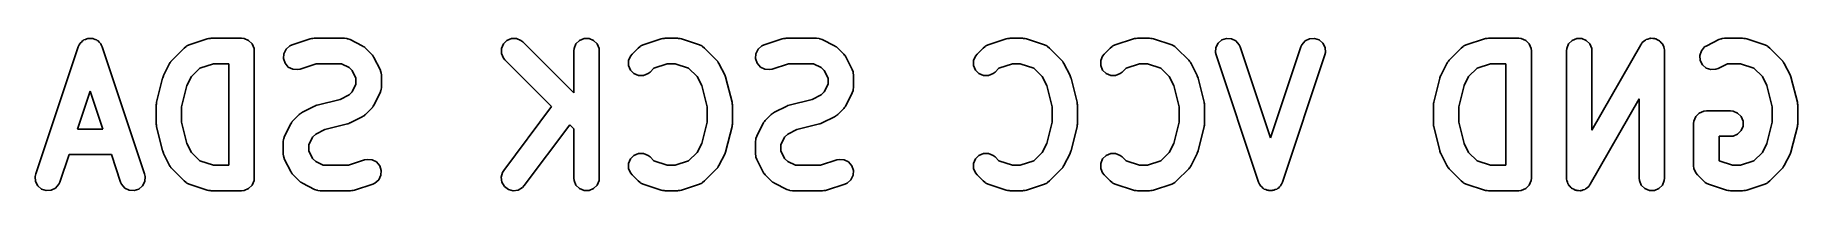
# Model space of a CAD drawing. Header units: inches. Extents: x 11.08 to 12.31, y 3.88 to 4.82.
# Drawn here: x 11.079 to 11.625, y 3.882 to 3.929 of the extents above.
import ezdxf

# ---------------------------------------------------------------- set-up
doc = ezdxf.new("R2010")
doc.units = ezdxf.units.IN
doc.header["$MEASUREMENT"] = 0
doc.layers.add('B.Silkscreen', color=31, linetype='CONTINUOUS', true_color=0xe8b2a7)

msp = doc.modelspace()

# ---------------------------------------------------------------- linework, layer by layer
at = {"layer": 'B.Silkscreen', "linetype": 'CONTINUOUS'}
for p, q in [((11.0788, 3.88671), (11.09192, 3.92608)), ((11.09192, 3.92608), (11.09223, 3.92678)), ((11.09223, 3.92678), (11.09242, 3.927)), ((11.09242, 3.927), (11.09254, 3.92725)), ((11.09254, 3.92725), (11.09292, 3.92757)), ((11.09292, 3.92757), (11.09324, 3.92794)), ((11.09324, 3.92794), (11.09349, 3.92807)), ((11.09349, 3.92807), (11.0937, 3.92825)), ((11.0937, 3.92825), (11.09417, 3.92841)), ((11.09417, 3.92841), (11.09461, 3.92863)), ((11.09461, 3.92863), (11.09489, 3.92865)), ((11.09489, 3.92865), (11.09516, 3.92874)), ((11.09516, 3.92874), (11.09565, 3.9287)), ((11.09565, 3.9287), (11.09615, 3.92874)), ((11.09615, 3.92874), (11.09641, 3.92865)), ((11.09641, 3.92865), (11.09669, 3.92863)), ((11.09669, 3.92863), (11.09714, 3.92841)), ((11.09714, 3.92841), (11.0976, 3.92825)), ((11.0976, 3.92825), (11.09782, 3.92807)), ((11.09782, 3.92807), (11.09807, 3.92794)), ((11.09807, 3.92794), (11.09839, 3.92757)), ((11.09839, 3.92757), (11.09876, 3.92725)), ((11.09876, 3.92725), (11.09889, 3.927)), ((11.09889, 3.927), (11.09907, 3.92678)), ((11.09907, 3.92678), (11.09939, 3.92608)), ((11.09939, 3.92608), (11.11251, 3.88671)), ((11.12099, 3.92199), (11.12474, 3.92574)), ((11.12474, 3.92574), (11.12534, 3.92623)), ((11.12534, 3.92623), (11.12547, 3.92629)), ((11.12547, 3.92629), (11.12557, 3.92638)), ((11.12557, 3.92638), (11.12628, 3.92669)), ((11.12628, 3.92669), (11.1319, 3.92857)), ((11.1319, 3.92857), (11.13228, 3.92866)), ((11.13228, 3.92866), (11.13238, 3.9287)), ((11.13238, 3.9287), (11.13252, 3.92871)), ((11.13252, 3.92871), (11.13266, 3.92874)), ((11.13266, 3.92874), (11.13276, 3.92873)), ((11.13276, 3.92873), (11.13315, 3.92877)), ((11.13315, 3.92877), (11.14252, 3.92877)), ((11.14252, 3.92877), (11.14329, 3.9287)), ((11.14329, 3.9287), (11.14471, 3.92811)), ((11.14471, 3.92811), (11.1458, 3.92702)), ((11.1458, 3.92702), (11.14638, 3.9256)), ((11.14638, 3.9256), (11.14646, 3.92483)), ((11.1556, 3.924), (11.15629, 3.92537)), ((11.15629, 3.92537), (11.15745, 3.92638)), ((11.15745, 3.92638), (11.15815, 3.92669)), ((11.15815, 3.92669), (11.16378, 3.92857)), ((11.16378, 3.92857), (11.16416, 3.92866)), ((11.16416, 3.92866), (11.16425, 3.9287)), ((11.16425, 3.9287), (11.16439, 3.92871)), ((11.16439, 3.92871), (11.16453, 3.92874)), ((11.16453, 3.92874), (11.16463, 3.92873)), ((11.16463, 3.92873), (11.16502, 3.92877)), ((11.16502, 3.92877), (11.17439, 3.92877)), ((11.17439, 3.92877), (11.17516, 3.9287)), ((11.17516, 3.9287), (11.17529, 3.92864)), ((11.17529, 3.92864), (11.17543, 3.92863)), ((11.17543, 3.92863), (11.17615, 3.92836)), ((11.17615, 3.92836), (11.1799, 3.92648)), ((11.1799, 3.92648), (11.18023, 3.92627)), ((11.18023, 3.92627), (11.18033, 3.92623)), ((11.18033, 3.92623), (11.18044, 3.92614)), ((11.18044, 3.92614), (11.18056, 3.92607)), ((11.18056, 3.92607), (11.18063, 3.92599)), ((11.18063, 3.92599), (11.18093, 3.92574)), ((11.18093, 3.92574), (11.1828, 3.92387)), ((11.22303, 3.9256), (11.22361, 3.92702)), ((11.22303, 3.92407), (11.22303, 3.9256)), ((11.22361, 3.92702), (11.2247, 3.92811)), ((11.2247, 3.92811), (11.22612, 3.9287)), ((11.22612, 3.9287), (11.22766, 3.9287)), ((11.22766, 3.9287), (11.22907, 3.92811)), ((11.22907, 3.92811), (11.22967, 3.92762)), ((11.22967, 3.92762), (11.24545, 3.91184)), ((11.24545, 3.92483), (11.24552, 3.9256)), ((11.24552, 3.9256), (11.24611, 3.92702)), ((11.24611, 3.92702), (11.2472, 3.92811)), ((11.2472, 3.92811), (11.24862, 3.9287)), ((11.24862, 3.9287), (11.25015, 3.9287)), ((11.25015, 3.9287), (11.25157, 3.92811)), ((11.25157, 3.92811), (11.25266, 3.92702)), ((11.25266, 3.92702), (11.25325, 3.9256)), ((11.25325, 3.9256), (11.25332, 3.92483)), ((11.26347, 3.92387), (11.26535, 3.92574)), ((11.26535, 3.92574), (11.26594, 3.92623)), ((11.26594, 3.92623), (11.26608, 3.92629)), ((11.26608, 3.92629), (11.26618, 3.92638)), ((11.26618, 3.92638), (11.26689, 3.92669)), ((11.26689, 3.92669), (11.27251, 3.92857)), ((11.27251, 3.92857), (11.27289, 3.92866)), ((11.27289, 3.92866), (11.27299, 3.9287)), ((11.27299, 3.9287), (11.27313, 3.92871)), ((11.27313, 3.92871), (11.27326, 3.92874)), ((11.27326, 3.92874), (11.27337, 3.92873)), ((11.27337, 3.92873), (11.27376, 3.92877)), ((11.27376, 3.92877), (11.27751, 3.92877)), ((11.27751, 3.92877), (11.27789, 3.92873)), ((11.27789, 3.92873), (11.278, 3.92874)), ((11.278, 3.92874), (11.27813, 3.92871)), ((11.27813, 3.92871), (11.27827, 3.9287)), ((11.27827, 3.9287), (11.27837, 3.92866)), ((11.27837, 3.92866), (11.27875, 3.92857)), ((11.27875, 3.92857), (11.28438, 3.92669)), ((11.28438, 3.92669), (11.28508, 3.92638)), ((11.28508, 3.92638), (11.28519, 3.92629)), ((11.28519, 3.92629), (11.28532, 3.92623)), ((11.28532, 3.92623), (11.28591, 3.92574)), ((11.28591, 3.92574), (11.28966, 3.92199)), ((11.30183, 3.924), (11.30252, 3.92537)), ((11.30252, 3.92537), (11.30368, 3.92638)), ((11.30368, 3.92638), (11.30438, 3.92669)), ((11.30438, 3.92669), (11.31001, 3.92857)), ((11.31001, 3.92857), (11.31039, 3.92866)), ((11.31039, 3.92866), (11.31048, 3.9287)), ((11.31048, 3.9287), (11.31062, 3.92871)), ((11.31062, 3.92871), (11.31076, 3.92874)), ((11.31076, 3.92874), (11.31086, 3.92873)), ((11.31086, 3.92873), (11.31125, 3.92877)), ((11.31125, 3.92877), (11.32063, 3.92877)), ((11.32063, 3.92877), (11.32139, 3.9287)), ((11.32139, 3.9287), (11.32152, 3.92864)), ((11.32152, 3.92864), (11.32167, 3.92863)), ((11.32167, 3.92863), (11.32239, 3.92836)), ((11.32239, 3.92836), (11.32614, 3.92648)), ((11.32614, 3.92648), (11.32647, 3.92627)), ((11.32647, 3.92627), (11.32656, 3.92623)), ((11.32656, 3.92623), (11.32667, 3.92614)), ((11.32667, 3.92614), (11.32679, 3.92607)), ((11.32679, 3.92607), (11.32686, 3.92599)), ((11.32686, 3.92599), (11.32716, 3.92574)), ((11.32716, 3.92574), (11.32903, 3.92387)), ((11.37034, 3.92387), (11.37221, 3.92574)), ((11.37221, 3.92574), (11.37281, 3.92623)), ((11.37281, 3.92623), (11.37294, 3.92629)), ((11.37294, 3.92629), (11.37304, 3.92638)), ((11.37304, 3.92638), (11.37375, 3.92669)), ((11.37375, 3.92669), (11.37937, 3.92857)), ((11.37937, 3.92857), (11.37975, 3.92866)), ((11.37975, 3.92866), (11.37985, 3.9287)), ((11.37985, 3.9287), (11.37999, 3.92871)), ((11.37999, 3.92871), (11.38013, 3.92874)), ((11.38013, 3.92874), (11.38023, 3.92873)), ((11.38023, 3.92873), (11.38062, 3.92877)), ((11.38062, 3.92877), (11.38437, 3.92877)), ((11.38437, 3.92877), (11.38476, 3.92873)), ((11.38476, 3.92873), (11.38486, 3.92874)), ((11.38486, 3.92874), (11.385, 3.92871)), ((11.385, 3.92871), (11.38514, 3.9287)), ((11.38514, 3.9287), (11.38523, 3.92866)), ((11.38523, 3.92866), (11.38561, 3.92857)), ((11.38561, 3.92857), (11.39124, 3.92669)), ((11.39124, 3.92669), (11.39194, 3.92638)), ((11.39194, 3.92638), (11.39205, 3.92629)), ((11.39205, 3.92629), (11.39218, 3.92623)), ((11.39218, 3.92623), (11.39278, 3.92574)), ((11.39278, 3.92574), (11.39653, 3.92199)), ((11.40971, 3.92387), (11.41158, 3.92574)), ((11.41158, 3.92574), (11.41218, 3.92623)), ((11.41218, 3.92623), (11.41231, 3.92629)), ((11.41231, 3.92629), (11.41241, 3.92638)), ((11.41241, 3.92638), (11.41312, 3.92669)), ((11.41312, 3.92669), (11.41874, 3.92857)), ((11.41874, 3.92857), (11.41912, 3.92866)), ((11.41912, 3.92866), (11.41922, 3.9287)), ((11.41922, 3.9287), (11.41936, 3.92871)), ((11.41936, 3.92871), (11.4195, 3.92874)), ((11.4195, 3.92874), (11.4196, 3.92873)), ((11.4196, 3.92873), (11.41999, 3.92877)), ((11.41999, 3.92877), (11.42374, 3.92877)), ((11.42374, 3.92877), (11.42413, 3.92873)), ((11.42413, 3.92873), (11.42423, 3.92874)), ((11.42423, 3.92874), (11.42437, 3.92871)), ((11.42437, 3.92871), (11.42451, 3.9287)), ((11.42451, 3.9287), (11.4246, 3.92866)), ((11.4246, 3.92866), (11.42498, 3.92857)), ((11.42498, 3.92857), (11.43061, 3.92669)), ((11.43061, 3.92669), (11.43131, 3.92638)), ((11.43131, 3.92638), (11.43142, 3.92629)), ((11.43142, 3.92629), (11.43155, 3.92623)), ((11.43155, 3.92623), (11.43215, 3.92574)), ((11.43215, 3.92574), (11.4359, 3.92199)), ((11.4442, 3.92434), (11.44431, 3.92587)), ((11.44431, 3.92587), (11.445, 3.92725)), ((11.445, 3.92725), (11.44616, 3.92825)), ((11.44616, 3.92825), (11.44762, 3.92874)), ((11.44762, 3.92874), (11.44915, 3.92863)), ((11.44915, 3.92863), (11.45052, 3.92794)), ((11.45052, 3.92794), (11.45153, 3.92678)), ((11.45153, 3.92678), (11.45184, 3.92608)), ((11.45184, 3.92608), (11.46123, 3.89791)), ((11.46123, 3.89791), (11.47062, 3.92608)), ((11.47062, 3.92608), (11.47094, 3.92678)), ((11.47094, 3.92678), (11.47194, 3.92794)), ((11.47194, 3.92794), (11.47332, 3.92863)), ((11.47332, 3.92863), (11.47485, 3.92874)), ((11.47485, 3.92874), (11.47631, 3.92825)), ((11.47631, 3.92825), (11.47747, 3.92725)), ((11.47747, 3.92725), (11.47815, 3.92587)), ((11.47815, 3.92587), (11.47826, 3.92434)), ((11.51657, 3.92199), (11.52032, 3.92574)), ((11.52032, 3.92574), (11.52091, 3.92623)), ((11.52091, 3.92623), (11.52104, 3.92629)), ((11.52104, 3.92629), (11.52115, 3.92638)), ((11.52115, 3.92638), (11.52186, 3.92669)), ((11.52186, 3.92669), (11.52748, 3.92857)), ((11.52748, 3.92857), (11.52786, 3.92866)), ((11.52786, 3.92866), (11.52796, 3.9287)), ((11.52796, 3.9287), (11.5281, 3.92871)), ((11.5281, 3.92871), (11.52823, 3.92874)), ((11.52823, 3.92874), (11.52834, 3.92873)), ((11.52834, 3.92873), (11.52872, 3.92877)), ((11.52872, 3.92877), (11.5381, 3.92877)), ((11.5381, 3.92877), (11.53887, 3.9287)), ((11.53887, 3.9287), (11.54029, 3.92811)), ((11.54029, 3.92811), (11.54137, 3.92702)), ((11.54137, 3.92702), (11.54196, 3.9256)), ((11.54196, 3.9256), (11.54204, 3.92483)), ((11.55291, 3.92483), (11.55298, 3.9256)), ((11.55298, 3.9256), (11.55357, 3.92702)), ((11.55357, 3.92702), (11.55466, 3.92811)), ((11.55466, 3.92811), (11.55608, 3.9287)), ((11.55608, 3.9287), (11.55761, 3.9287)), ((11.55761, 3.9287), (11.55903, 3.92811)), ((11.55903, 3.92811), (11.56012, 3.92702)), ((11.56012, 3.92702), (11.56071, 3.9256)), ((11.56071, 3.9256), (11.56078, 3.92483)), ((11.56078, 3.90029), (11.57593, 3.92679)), ((11.57593, 3.92679), (11.57604, 3.92695)), ((11.57604, 3.92695), (11.57607, 3.92702)), ((11.57607, 3.92702), (11.57614, 3.92709)), ((11.57614, 3.92709), (11.57637, 3.92742)), ((11.57637, 3.92742), (11.57679, 3.92774)), ((11.57679, 3.92774), (11.57716, 3.92811)), ((11.57716, 3.92811), (11.57739, 3.9282)), ((11.57739, 3.9282), (11.57759, 3.92836)), ((11.57759, 3.92836), (11.57809, 3.92849)), ((11.57809, 3.92849), (11.57858, 3.9287)), ((11.57858, 3.9287), (11.57883, 3.9287)), ((11.57883, 3.9287), (11.57907, 3.92876)), ((11.57907, 3.92876), (11.57959, 3.9287)), ((11.57959, 3.9287), (11.58011, 3.9287)), ((11.58011, 3.9287), (11.58034, 3.9286)), ((11.58034, 3.9286), (11.58059, 3.92857)), ((11.58059, 3.92857), (11.58105, 3.92831)), ((11.58105, 3.92831), (11.58153, 3.92811)), ((11.58153, 3.92811), (11.58171, 3.92793)), ((11.58171, 3.92793), (11.58193, 3.92781)), ((11.58193, 3.92781), (11.58225, 3.92739)), ((11.58225, 3.92739), (11.58262, 3.92702)), ((11.58262, 3.92702), (11.58271, 3.92679)), ((11.58271, 3.92679), (11.58287, 3.92659)), ((11.58287, 3.92659), (11.583, 3.92609)), ((11.583, 3.92609), (11.5832, 3.9256)), ((11.5832, 3.9256), (11.58324, 3.92521)), ((11.58324, 3.92521), (11.58327, 3.92511)), ((11.58327, 3.92511), (11.58326, 3.92503)), ((11.58326, 3.92503), (11.58328, 3.92483)), ((11.59467, 3.92491), (11.59568, 3.92607)), ((11.59568, 3.92607), (11.59633, 3.92648)), ((11.59633, 3.92648), (11.60008, 3.92836)), ((11.60008, 3.92836), (11.6008, 3.92863)), ((11.6008, 3.92863), (11.60094, 3.92864)), ((11.60094, 3.92864), (11.60107, 3.9287)), ((11.60107, 3.9287), (11.60184, 3.92877)), ((11.60184, 3.92877), (11.60746, 3.92877)), ((11.60746, 3.92877), (11.60785, 3.92873)), ((11.60785, 3.92873), (11.60796, 3.92874)), ((11.60796, 3.92874), (11.60809, 3.92871)), ((11.60809, 3.92871), (11.60823, 3.9287)), ((11.60823, 3.9287), (11.60833, 3.92866)), ((11.60833, 3.92866), (11.60871, 3.92857)), ((11.60871, 3.92857), (11.61433, 3.92669)), ((11.61433, 3.92669), (11.61504, 3.92638)), ((11.61504, 3.92638), (11.61515, 3.92629)), ((11.61515, 3.92629), (11.61528, 3.92623)), ((11.61528, 3.92623), (11.61587, 3.92574)), ((11.61587, 3.92574), (11.61962, 3.92199)), ((11.11838, 3.91722), (11.12025, 3.92097)), ((11.12025, 3.92097), (11.12046, 3.9213)), ((11.12046, 3.9213), (11.1205, 3.9214)), ((11.1205, 3.9214), (11.12059, 3.9215)), ((11.12059, 3.9215), (11.12066, 3.92162)), ((11.12066, 3.92162), (11.12074, 3.92169)), ((11.12074, 3.92169), (11.12099, 3.92199)), ((11.13379, 3.9209), (11.12965, 3.91952)), ((11.13859, 3.9209), (11.13379, 3.9209)), ((11.13859, 3.8894), (11.13859, 3.9209)), ((11.14646, 3.92483), (11.14646, 3.88546)), ((11.15549, 3.92247), (11.1556, 3.924)), ((11.15598, 3.92101), (11.15549, 3.92247)), ((11.15698, 3.91985), (11.15598, 3.92101)), ((11.15836, 3.91916), (11.15698, 3.91985)), ((11.16566, 3.9209), (11.16064, 3.91922)), ((11.17346, 3.9209), (11.16566, 3.9209)), ((11.17581, 3.91972), (11.17346, 3.9209)), ((11.17678, 3.91875), (11.17581, 3.91972)), ((11.1828, 3.92387), (11.18305, 3.92357)), ((11.18305, 3.92357), (11.18313, 3.9235)), ((11.18313, 3.9235), (11.1832, 3.92338)), ((11.1832, 3.92338), (11.18329, 3.92327)), ((11.18329, 3.92327), (11.18333, 3.92318)), ((11.18333, 3.92318), (11.18354, 3.92284)), ((11.18354, 3.92284), (11.18541, 3.9191)), ((11.22361, 3.92265), (11.22303, 3.92407)), ((11.2241, 3.92205), (11.22361, 3.92265)), ((11.23856, 3.90759), (11.2241, 3.92205)), ((11.24545, 3.91184), (11.24545, 3.92483)), ((11.25332, 3.92483), (11.25332, 3.88546)), ((11.2624, 3.92185), (11.26298, 3.92327)), ((11.2624, 3.92032), (11.2624, 3.92185)), ((11.26298, 3.9189), (11.2624, 3.92032)), ((11.26298, 3.92327), (11.26347, 3.92387)), ((11.2744, 3.9209), (11.27026, 3.91952)), ((11.27687, 3.9209), (11.2744, 3.9209)), ((11.281, 3.91952), (11.27687, 3.9209)), ((11.28966, 3.92199), (11.28991, 3.92169)), ((11.28991, 3.92169), (11.28999, 3.92162)), ((11.28999, 3.92162), (11.29006, 3.9215)), ((11.29006, 3.9215), (11.29015, 3.9214)), ((11.29015, 3.9214), (11.29019, 3.9213)), ((11.29019, 3.9213), (11.2904, 3.92097)), ((11.2904, 3.92097), (11.29228, 3.91722)), ((11.30172, 3.92247), (11.30183, 3.924)), ((11.30221, 3.92101), (11.30172, 3.92247)), ((11.30321, 3.91985), (11.30221, 3.92101)), ((11.30459, 3.91916), (11.30321, 3.91985)), ((11.31189, 3.9209), (11.30687, 3.91922)), ((11.3197, 3.9209), (11.31189, 3.9209)), ((11.32204, 3.91972), (11.3197, 3.9209)), ((11.32301, 3.91875), (11.32204, 3.91972)), ((11.32903, 3.92387), (11.32928, 3.92357)), ((11.32928, 3.92357), (11.32936, 3.9235)), ((11.32936, 3.9235), (11.32943, 3.92338)), ((11.32943, 3.92338), (11.32952, 3.92327)), ((11.32952, 3.92327), (11.32956, 3.92318)), ((11.32956, 3.92318), (11.32977, 3.92284)), ((11.32977, 3.92284), (11.33165, 3.9191)), ((11.36926, 3.92185), (11.36985, 3.92327)), ((11.36926, 3.92032), (11.36926, 3.92185)), ((11.36985, 3.9189), (11.36926, 3.92032)), ((11.36985, 3.92327), (11.37034, 3.92387)), ((11.38126, 3.9209), (11.37712, 3.91952)), ((11.38373, 3.9209), (11.38126, 3.9209)), ((11.38787, 3.91952), (11.38373, 3.9209)), ((11.39653, 3.92199), (11.39677, 3.92169)), ((11.39677, 3.92169), (11.39685, 3.92162)), ((11.39685, 3.92162), (11.39693, 3.9215)), ((11.39693, 3.9215), (11.39701, 3.9214)), ((11.39701, 3.9214), (11.39705, 3.9213)), ((11.39705, 3.9213), (11.39726, 3.92097)), ((11.39726, 3.92097), (11.39914, 3.91722)), ((11.40863, 3.92185), (11.40922, 3.92327)), ((11.40863, 3.92032), (11.40863, 3.92185)), ((11.40922, 3.9189), (11.40863, 3.92032)), ((11.40922, 3.92327), (11.40971, 3.92387)), ((11.42063, 3.9209), (11.41649, 3.91952)), ((11.4231, 3.9209), (11.42063, 3.9209)), ((11.42724, 3.91952), (11.4231, 3.9209)), ((11.4359, 3.92199), (11.43614, 3.92169)), ((11.43614, 3.92169), (11.43622, 3.92162)), ((11.43622, 3.92162), (11.4363, 3.9215)), ((11.4363, 3.9215), (11.43639, 3.9214)), ((11.43639, 3.9214), (11.43642, 3.9213)), ((11.43642, 3.9213), (11.43663, 3.92097)), ((11.43663, 3.92097), (11.43851, 3.91722)), ((11.44437, 3.92359), (11.4442, 3.92434)), ((11.4575, 3.88422), (11.44437, 3.92359)), ((11.47809, 3.92359), (11.46497, 3.88422)), ((11.47826, 3.92434), (11.47809, 3.92359)), ((11.51395, 3.91722), (11.51583, 3.92097)), ((11.51583, 3.92097), (11.51604, 3.9213)), ((11.51604, 3.9213), (11.51608, 3.9214)), ((11.51608, 3.9214), (11.51617, 3.9215)), ((11.51617, 3.9215), (11.51624, 3.92162)), ((11.51624, 3.92162), (11.51632, 3.92169)), ((11.51632, 3.92169), (11.51657, 3.92199)), ((11.52936, 3.9209), (11.52523, 3.91952)), ((11.53416, 3.9209), (11.52936, 3.9209)), ((11.53416, 3.8894), (11.53416, 3.9209)), ((11.54204, 3.92483), (11.54204, 3.88546)), ((11.55291, 3.88546), (11.55291, 3.92483)), ((11.56078, 3.92483), (11.56078, 3.90029)), ((11.58328, 3.92483), (11.58328, 3.88546)), ((11.59418, 3.92345), (11.59467, 3.92491)), ((11.59429, 3.92192), (11.59418, 3.92345)), ((11.59498, 3.92055), (11.59429, 3.92192)), ((11.59614, 3.91954), (11.59498, 3.92055)), ((11.60277, 3.9209), (11.59985, 3.91944)), ((11.60683, 3.9209), (11.60277, 3.9209)), ((11.61096, 3.91952), (11.60683, 3.9209)), ((11.61962, 3.92199), (11.61987, 3.92169)), ((11.61987, 3.92169), (11.61995, 3.92162)), ((11.61995, 3.92162), (11.62002, 3.9215)), ((11.62002, 3.9215), (11.62011, 3.9214)), ((11.62011, 3.9214), (11.62015, 3.9213)), ((11.62015, 3.9213), (11.62036, 3.92097)), ((11.62036, 3.92097), (11.62223, 3.91722)), ((11.11621, 3.90892), (11.11808, 3.91641)), ((11.11808, 3.91641), (11.1181, 3.91647)), ((11.1181, 3.9165), (11.11823, 3.91682)), ((11.1181, 3.91647), (11.1181, 3.9165)), ((11.11823, 3.91682), (11.11834, 3.91714)), ((11.11834, 3.91714), (11.11836, 3.91716)), ((11.11836, 3.91716), (11.11838, 3.91722)), ((11.12701, 3.91688), (11.12562, 3.91409)), ((11.12965, 3.91952), (11.12701, 3.91688)), ((11.15989, 3.91905), (11.15836, 3.91916)), ((11.16064, 3.91922), (11.15989, 3.91905)), ((11.17796, 3.91641), (11.17678, 3.91875)), ((11.17678, 3.91217), (11.17796, 3.91451)), ((11.17796, 3.91451), (11.17796, 3.91641)), ((11.18541, 3.9191), (11.18569, 3.91837)), ((11.18569, 3.91837), (11.1857, 3.91823)), ((11.1857, 3.91823), (11.18575, 3.9181)), ((11.18575, 3.9181), (11.18583, 3.91733)), ((11.18583, 3.91733), (11.18583, 3.91359)), ((11.26407, 3.91781), (11.26298, 3.9189)), ((11.26549, 3.91722), (11.26407, 3.91781)), ((11.26703, 3.91722), (11.26549, 3.91722)), ((11.26844, 3.91781), (11.26703, 3.91722)), ((11.26904, 3.9183), (11.26844, 3.91781)), ((11.27026, 3.91952), (11.26904, 3.9183)), ((11.28364, 3.91688), (11.281, 3.91952)), ((11.28504, 3.91409), (11.28364, 3.91688)), ((11.29228, 3.91722), (11.2923, 3.91716)), ((11.2923, 3.91716), (11.29231, 3.91714)), ((11.29231, 3.91714), (11.29243, 3.91682)), ((11.29243, 3.91682), (11.29255, 3.9165)), ((11.29255, 3.9165), (11.29255, 3.91647)), ((11.29255, 3.91647), (11.29257, 3.91641)), ((11.29257, 3.91641), (11.29445, 3.90892)), ((11.30612, 3.91905), (11.30459, 3.91916)), ((11.30687, 3.91922), (11.30612, 3.91905)), ((11.32419, 3.91641), (11.32301, 3.91875)), ((11.32301, 3.91217), (11.32419, 3.91451)), ((11.32419, 3.91451), (11.32419, 3.91641)), ((11.33165, 3.9191), (11.33192, 3.91837)), ((11.33192, 3.91837), (11.33193, 3.91823)), ((11.33193, 3.91823), (11.33199, 3.9181)), ((11.33199, 3.9181), (11.33206, 3.91733)), ((11.33206, 3.91733), (11.33206, 3.91359)), ((11.37093, 3.91781), (11.36985, 3.9189)), ((11.37235, 3.91722), (11.37093, 3.91781)), ((11.37389, 3.91722), (11.37235, 3.91722)), ((11.37531, 3.91781), (11.37389, 3.91722)), ((11.3759, 3.9183), (11.37531, 3.91781)), ((11.37712, 3.91952), (11.3759, 3.9183)), ((11.39051, 3.91688), (11.38787, 3.91952)), ((11.3919, 3.91409), (11.39051, 3.91688)), ((11.39914, 3.91722), (11.39916, 3.91716)), ((11.39916, 3.91716), (11.39918, 3.91714)), ((11.39918, 3.91714), (11.39929, 3.91682)), ((11.39929, 3.91682), (11.39941, 3.9165)), ((11.39941, 3.9165), (11.39942, 3.91647)), ((11.39942, 3.91647), (11.39944, 3.91641)), ((11.39944, 3.91641), (11.40131, 3.90892)), ((11.4103, 3.91781), (11.40922, 3.9189)), ((11.41172, 3.91722), (11.4103, 3.91781)), ((11.41326, 3.91722), (11.41172, 3.91722)), ((11.41468, 3.91781), (11.41326, 3.91722)), ((11.41527, 3.9183), (11.41468, 3.91781)), ((11.41649, 3.91952), (11.41527, 3.9183)), ((11.42988, 3.91688), (11.42724, 3.91952)), ((11.43127, 3.91409), (11.42988, 3.91688)), ((11.43851, 3.91722), (11.43853, 3.91716)), ((11.43853, 3.91716), (11.43855, 3.91714)), ((11.43855, 3.91714), (11.43866, 3.91682)), ((11.43866, 3.91682), (11.43878, 3.9165)), ((11.43878, 3.9165), (11.43879, 3.91647)), ((11.43879, 3.91647), (11.43881, 3.91641)), ((11.43881, 3.91641), (11.44068, 3.90892)), ((11.51178, 3.90892), (11.51366, 3.91641)), ((11.51366, 3.91641), (11.51368, 3.91647)), ((11.51368, 3.9165), (11.5138, 3.91682)), ((11.51368, 3.91647), (11.51368, 3.9165)), ((11.5138, 3.91682), (11.51392, 3.91714)), ((11.51392, 3.91714), (11.51393, 3.91716)), ((11.51393, 3.91716), (11.51395, 3.91722)), ((11.52259, 3.91688), (11.52119, 3.91409)), ((11.52523, 3.91952), (11.52259, 3.91688)), ((11.5976, 3.91905), (11.59614, 3.91954)), ((11.59913, 3.91916), (11.5976, 3.91905)), ((11.59985, 3.91944), (11.59913, 3.91916)), ((11.6136, 3.91688), (11.61096, 3.91952)), ((11.615, 3.91409), (11.6136, 3.91688)), ((11.62223, 3.91722), (11.62226, 3.91716)), ((11.62226, 3.91716), (11.62227, 3.91714)), ((11.62227, 3.91714), (11.62239, 3.91682)), ((11.62239, 3.91682), (11.62251, 3.9165)), ((11.62251, 3.9165), (11.62251, 3.91647)), ((11.62251, 3.91647), (11.62253, 3.91641)), ((11.62253, 3.91641), (11.62441, 3.90892)), ((11.09565, 3.91238), (11.09174, 3.90065)), ((11.09957, 3.90065), (11.09565, 3.91238)), ((11.11614, 3.90844), (11.11616, 3.90873)), ((11.11616, 3.90873), (11.11619, 3.90878)), ((11.11619, 3.90878), (11.11621, 3.90892)), ((11.12562, 3.91409), (11.12396, 3.90748)), ((11.16594, 3.90803), (11.17302, 3.9098)), ((11.17302, 3.9098), (11.17581, 3.9112)), ((11.17581, 3.9112), (11.17678, 3.91217)), ((11.18541, 3.91182), (11.18354, 3.90808)), ((11.18569, 3.91255), (11.18541, 3.91182)), ((11.1857, 3.91269), (11.18569, 3.91255)), ((11.18575, 3.91282), (11.1857, 3.91269)), ((11.18583, 3.91359), (11.18575, 3.91282)), ((11.28669, 3.90748), (11.28504, 3.91409)), ((11.29445, 3.90892), (11.29447, 3.90878)), ((11.29447, 3.90878), (11.29449, 3.90873)), ((11.29449, 3.90873), (11.29452, 3.90844)), ((11.31217, 3.90803), (11.31925, 3.9098)), ((11.31925, 3.9098), (11.32204, 3.9112)), ((11.32204, 3.9112), (11.32301, 3.91217)), ((11.33165, 3.91182), (11.32977, 3.90808)), ((11.33192, 3.91255), (11.33165, 3.91182)), ((11.33193, 3.91269), (11.33192, 3.91255)), ((11.33199, 3.91282), (11.33193, 3.91269)), ((11.33206, 3.91359), (11.33199, 3.91282)), ((11.39355, 3.90748), (11.3919, 3.91409)), ((11.40131, 3.90892), (11.40133, 3.90878)), ((11.40133, 3.90878), (11.40135, 3.90873)), ((11.40135, 3.90873), (11.40138, 3.90844)), ((11.43292, 3.90748), (11.43127, 3.91409)), ((11.44068, 3.90892), (11.4407, 3.90878)), ((11.4407, 3.90878), (11.44072, 3.90873)), ((11.44072, 3.90873), (11.44075, 3.90844)), ((11.51171, 3.90844), (11.51174, 3.90873)), ((11.51174, 3.90873), (11.51176, 3.90878)), ((11.51176, 3.90878), (11.51178, 3.90892)), ((11.52119, 3.91409), (11.51954, 3.90748)), ((11.57541, 3.91001), (11.56026, 3.88351)), ((11.57541, 3.88546), (11.57541, 3.91001)), ((11.61665, 3.90748), (11.615, 3.91409)), ((11.62441, 3.90892), (11.62443, 3.90878)), ((11.62443, 3.90878), (11.62445, 3.90873)), ((11.62445, 3.90873), (11.62448, 3.90844)), ((11.11609, 3.90815), (11.11614, 3.90844)), ((11.1161, 3.90809), (11.11609, 3.90815)), ((11.11609, 3.90796), (11.1161, 3.90809)), ((11.11609, 3.90234), (11.11609, 3.90796)), ((11.12396, 3.90748), (11.12396, 3.90282)), ((11.15824, 3.90294), (11.15849, 3.90325)), ((11.15849, 3.90325), (11.16036, 3.90512)), ((11.16036, 3.90512), (11.16066, 3.90537)), ((11.16066, 3.90537), (11.16073, 3.90545)), ((11.16073, 3.90545), (11.16085, 3.90552)), ((11.16085, 3.90552), (11.16096, 3.90561)), ((11.16096, 3.90561), (11.16105, 3.90565)), ((11.16105, 3.90565), (11.16138, 3.90586)), ((11.16138, 3.90586), (11.16513, 3.90773)), ((11.16513, 3.90773), (11.16519, 3.90775)), ((11.16519, 3.90775), (11.16521, 3.90777)), ((11.16521, 3.90777), (11.16554, 3.90789)), ((11.16554, 3.90789), (11.16585, 3.90801)), ((11.16585, 3.90801), (11.16588, 3.90801)), ((11.16588, 3.90801), (11.16594, 3.90803)), ((11.1799, 3.90444), (11.17615, 3.90256)), ((11.18023, 3.90465), (11.1799, 3.90444)), ((11.18033, 3.90469), (11.18023, 3.90465)), ((11.18044, 3.90478), (11.18033, 3.90469)), ((11.18056, 3.90485), (11.18044, 3.90478)), ((11.18063, 3.90493), (11.18056, 3.90485)), ((11.18093, 3.90518), (11.18063, 3.90493)), ((11.1828, 3.90705), (11.18093, 3.90518)), ((11.18305, 3.90735), (11.1828, 3.90705)), ((11.18313, 3.90742), (11.18305, 3.90735)), ((11.1832, 3.90754), (11.18313, 3.90742)), ((11.18329, 3.90765), (11.1832, 3.90754)), ((11.18333, 3.90774), (11.18329, 3.90765)), ((11.18354, 3.90808), (11.18333, 3.90774)), ((11.22374, 3.88783), (11.23856, 3.90759)), ((11.28669, 3.90282), (11.28669, 3.90748)), ((11.29452, 3.90844), (11.29456, 3.90815)), ((11.29456, 3.90815), (11.29455, 3.90809)), ((11.29455, 3.90809), (11.29457, 3.90796)), ((11.29457, 3.90796), (11.29457, 3.90234)), ((11.30447, 3.90294), (11.30472, 3.90325)), ((11.30472, 3.90325), (11.30659, 3.90512)), ((11.30659, 3.90512), (11.30689, 3.90537)), ((11.30689, 3.90537), (11.30696, 3.90545)), ((11.30696, 3.90545), (11.30708, 3.90552)), ((11.30708, 3.90552), (11.30719, 3.90561)), ((11.30719, 3.90561), (11.30729, 3.90565)), ((11.30729, 3.90565), (11.30762, 3.90586)), ((11.30762, 3.90586), (11.31137, 3.90773)), ((11.31137, 3.90773), (11.31142, 3.90775)), ((11.31142, 3.90775), (11.31144, 3.90777)), ((11.31144, 3.90777), (11.31177, 3.90789)), ((11.31177, 3.90789), (11.31209, 3.90801)), ((11.31209, 3.90801), (11.31212, 3.90801)), ((11.31212, 3.90801), (11.31217, 3.90803)), ((11.32614, 3.90444), (11.32239, 3.90256)), ((11.32647, 3.90465), (11.32614, 3.90444)), ((11.32656, 3.90469), (11.32647, 3.90465)), ((11.32667, 3.90478), (11.32656, 3.90469)), ((11.32679, 3.90485), (11.32667, 3.90478)), ((11.32686, 3.90493), (11.32679, 3.90485)), ((11.32716, 3.90518), (11.32686, 3.90493)), ((11.32903, 3.90705), (11.32716, 3.90518)), ((11.32928, 3.90735), (11.32903, 3.90705)), ((11.32936, 3.90742), (11.32928, 3.90735)), ((11.32943, 3.90754), (11.32936, 3.90742)), ((11.32952, 3.90765), (11.32943, 3.90754)), ((11.32956, 3.90774), (11.32952, 3.90765)), ((11.32977, 3.90808), (11.32956, 3.90774)), ((11.39355, 3.90282), (11.39355, 3.90748)), ((11.40138, 3.90844), (11.40142, 3.90815)), ((11.40142, 3.90815), (11.40141, 3.90809)), ((11.40141, 3.90809), (11.40143, 3.90796)), ((11.40143, 3.90796), (11.40143, 3.90234)), ((11.43292, 3.90282), (11.43292, 3.90748)), ((11.44075, 3.90844), (11.44079, 3.90815)), ((11.44079, 3.90815), (11.44078, 3.90809)), ((11.44078, 3.90809), (11.4408, 3.90796)), ((11.4408, 3.90796), (11.4408, 3.90234)), ((11.51166, 3.90796), (11.51168, 3.90809)), ((11.51166, 3.90234), (11.51166, 3.90796)), ((11.51167, 3.90815), (11.51171, 3.90844)), ((11.51168, 3.90809), (11.51167, 3.90815)), ((11.51954, 3.90748), (11.51954, 3.90282)), ((11.59235, 3.9031), (11.59294, 3.90452)), ((11.59294, 3.90452), (11.59403, 3.90561)), ((11.59403, 3.90561), (11.59545, 3.9062)), ((11.59545, 3.9062), (11.59622, 3.90627)), ((11.59622, 3.90627), (11.60372, 3.90627)), ((11.60372, 3.90627), (11.60448, 3.9062)), ((11.60448, 3.9062), (11.6059, 3.90561)), ((11.6059, 3.90561), (11.60699, 3.90452)), ((11.60699, 3.90452), (11.60758, 3.9031)), ((11.61665, 3.90282), (11.61665, 3.90748)), ((11.62448, 3.90844), (11.62452, 3.90815)), ((11.62452, 3.90815), (11.62451, 3.90809)), ((11.62451, 3.90809), (11.62453, 3.90796)), ((11.62453, 3.90796), (11.62453, 3.90234)), ((11.09174, 3.90065), (11.09957, 3.90065)), ((11.1161, 3.9022), (11.11609, 3.90234)), ((11.11609, 3.90215), (11.1161, 3.9022)), ((11.11614, 3.90186), (11.11609, 3.90215)), ((11.11616, 3.90157), (11.11614, 3.90186)), ((11.11619, 3.90151), (11.11616, 3.90157)), ((11.11621, 3.90138), (11.11619, 3.90151)), ((11.11808, 3.89388), (11.11621, 3.90138)), ((11.12396, 3.90282), (11.12562, 3.89621)), ((11.15559, 3.89761), (11.1556, 3.89775)), ((11.1556, 3.89775), (11.15587, 3.89847)), ((11.15587, 3.89847), (11.15775, 3.90222)), ((11.15775, 3.90222), (11.15796, 3.90255)), ((11.15796, 3.90255), (11.158, 3.90265)), ((11.158, 3.90265), (11.15809, 3.90276)), ((11.15809, 3.90276), (11.15816, 3.90288)), ((11.15816, 3.90288), (11.15824, 3.90294)), ((11.16451, 3.89813), (11.16333, 3.89578)), ((11.16548, 3.8991), (11.16451, 3.89813)), ((11.16827, 3.9005), (11.16548, 3.8991)), ((11.17535, 3.90227), (11.16827, 3.9005)), ((11.17541, 3.90229), (11.17535, 3.90227)), ((11.17543, 3.90229), (11.17541, 3.90229)), ((11.17575, 3.90241), (11.17543, 3.90229)), ((11.17608, 3.90253), (11.17575, 3.90241)), ((11.1761, 3.90254), (11.17608, 3.90253)), ((11.17615, 3.90256), (11.1761, 3.90254)), ((11.24419, 3.90197), (11.23004, 3.8831)), ((11.24545, 3.90071), (11.24419, 3.90197)), ((11.24545, 3.88546), (11.24545, 3.90071)), ((11.28504, 3.89621), (11.28669, 3.90282)), ((11.29445, 3.90138), (11.29257, 3.89388)), ((11.29447, 3.90151), (11.29445, 3.90138)), ((11.29449, 3.90157), (11.29447, 3.90151)), ((11.29452, 3.90186), (11.29449, 3.90157)), ((11.29456, 3.90215), (11.29452, 3.90186)), ((11.29457, 3.90234), (11.29455, 3.9022)), ((11.29455, 3.9022), (11.29456, 3.90215)), ((11.30182, 3.89761), (11.30183, 3.89775)), ((11.30183, 3.89775), (11.30211, 3.89847)), ((11.30211, 3.89847), (11.30398, 3.90222)), ((11.30398, 3.90222), (11.30419, 3.90255)), ((11.30419, 3.90255), (11.30423, 3.90265)), ((11.30423, 3.90265), (11.30432, 3.90276)), ((11.30432, 3.90276), (11.30439, 3.90288)), ((11.30439, 3.90288), (11.30447, 3.90294)), ((11.31074, 3.89813), (11.30956, 3.89578)), ((11.31171, 3.8991), (11.31074, 3.89813)), ((11.3145, 3.9005), (11.31171, 3.8991)), ((11.32158, 3.90227), (11.3145, 3.9005)), ((11.32164, 3.90229), (11.32158, 3.90227)), ((11.32167, 3.90229), (11.32164, 3.90229)), ((11.32199, 3.90241), (11.32167, 3.90229)), ((11.32231, 3.90253), (11.32199, 3.90241)), ((11.32233, 3.90254), (11.32231, 3.90253)), ((11.32239, 3.90256), (11.32233, 3.90254)), ((11.3919, 3.89621), (11.39355, 3.90282)), ((11.40131, 3.90138), (11.39944, 3.89388)), ((11.40133, 3.90151), (11.40131, 3.90138)), ((11.40135, 3.90157), (11.40133, 3.90151)), ((11.40138, 3.90186), (11.40135, 3.90157)), ((11.40142, 3.90215), (11.40138, 3.90186)), ((11.40143, 3.90234), (11.40141, 3.9022)), ((11.40141, 3.9022), (11.40142, 3.90215)), ((11.43127, 3.89621), (11.43292, 3.90282)), ((11.44068, 3.90138), (11.43881, 3.89388)), ((11.4407, 3.90151), (11.44068, 3.90138)), ((11.44072, 3.90157), (11.4407, 3.90151)), ((11.44075, 3.90186), (11.44072, 3.90157)), ((11.44079, 3.90215), (11.44075, 3.90186)), ((11.4408, 3.90234), (11.44078, 3.9022)), ((11.44078, 3.9022), (11.44079, 3.90215)), ((11.51168, 3.9022), (11.51166, 3.90234)), ((11.51167, 3.90215), (11.51168, 3.9022)), ((11.51171, 3.90186), (11.51167, 3.90215)), ((11.51174, 3.90157), (11.51171, 3.90186)), ((11.51176, 3.90151), (11.51174, 3.90157)), ((11.51178, 3.90138), (11.51176, 3.90151)), ((11.51366, 3.89388), (11.51178, 3.90138)), ((11.51954, 3.90282), (11.52119, 3.89621)), ((11.59228, 3.90234), (11.59235, 3.9031)), ((11.59228, 3.88921), (11.59228, 3.90234)), ((11.60372, 3.8984), (11.60015, 3.8984)), ((11.60015, 3.8984), (11.60015, 3.89084)), ((11.60448, 3.89848), (11.60372, 3.8984)), ((11.6059, 3.89906), (11.60448, 3.89848)), ((11.60699, 3.90015), (11.6059, 3.89906)), ((11.60758, 3.90157), (11.60699, 3.90015)), ((11.60758, 3.9031), (11.60758, 3.90157)), ((11.615, 3.89621), (11.61665, 3.90282)), ((11.62441, 3.90138), (11.62253, 3.89388)), ((11.62443, 3.90151), (11.62441, 3.90138)), ((11.62445, 3.90157), (11.62443, 3.90151)), ((11.62448, 3.90186), (11.62445, 3.90157)), ((11.62452, 3.90215), (11.62448, 3.90186)), ((11.62453, 3.90234), (11.62451, 3.9022)), ((11.62451, 3.9022), (11.62452, 3.90215)), ((11.08912, 3.89278), (11.08627, 3.88422)), ((11.10219, 3.89278), (11.08912, 3.89278)), ((11.10504, 3.88422), (11.10219, 3.89278)), ((11.1181, 3.89383), (11.11808, 3.89388)), ((11.1181, 3.8938), (11.1181, 3.89383)), ((11.11823, 3.89348), (11.1181, 3.8938)), ((11.11834, 3.89316), (11.11823, 3.89348)), ((11.11836, 3.89313), (11.11834, 3.89316)), ((11.11838, 3.89308), (11.11836, 3.89313)), ((11.12025, 3.88933), (11.11838, 3.89308)), ((11.12562, 3.89621), (11.12701, 3.89342)), ((11.12701, 3.89342), (11.12965, 3.89078)), ((11.15546, 3.89671), (11.15553, 3.89748)), ((11.15546, 3.89296), (11.15546, 3.89671)), ((11.15553, 3.89219), (11.15546, 3.89296)), ((11.15553, 3.89748), (11.15559, 3.89761)), ((11.16333, 3.89578), (11.16333, 3.89389)), ((11.16333, 3.89389), (11.16451, 3.89155)), ((11.26298, 3.8914), (11.26407, 3.89249)), ((11.26407, 3.89249), (11.26549, 3.89307)), ((11.26549, 3.89307), (11.26703, 3.89307)), ((11.26703, 3.89307), (11.26844, 3.89249)), ((11.26844, 3.89249), (11.26904, 3.892)), ((11.281, 3.89078), (11.28364, 3.89342)), ((11.28364, 3.89342), (11.28504, 3.89621)), ((11.29228, 3.89308), (11.2904, 3.88933)), ((11.2923, 3.89313), (11.29228, 3.89308)), ((11.29231, 3.89316), (11.2923, 3.89313)), ((11.29243, 3.89348), (11.29231, 3.89316)), ((11.29255, 3.8938), (11.29243, 3.89348)), ((11.29257, 3.89388), (11.29255, 3.89383)), ((11.29255, 3.89383), (11.29255, 3.8938)), ((11.30169, 3.89671), (11.30177, 3.89748)), ((11.30169, 3.89296), (11.30169, 3.89671)), ((11.30177, 3.89219), (11.30169, 3.89296)), ((11.30177, 3.89748), (11.30182, 3.89761)), ((11.30956, 3.89578), (11.30956, 3.89389)), ((11.30956, 3.89389), (11.31074, 3.89155)), ((11.36985, 3.8914), (11.37093, 3.89249)), ((11.37093, 3.89249), (11.37235, 3.89307)), ((11.37235, 3.89307), (11.37389, 3.89307)), ((11.37389, 3.89307), (11.37531, 3.89249)), ((11.37531, 3.89249), (11.3759, 3.892)), ((11.38787, 3.89078), (11.39051, 3.89342)), ((11.39051, 3.89342), (11.3919, 3.89621)), ((11.39914, 3.89308), (11.39726, 3.88933)), ((11.39916, 3.89313), (11.39914, 3.89308)), ((11.39918, 3.89316), (11.39916, 3.89313)), ((11.39929, 3.89348), (11.39918, 3.89316)), ((11.39941, 3.8938), (11.39929, 3.89348)), ((11.39942, 3.89383), (11.39941, 3.8938)), ((11.39944, 3.89388), (11.39942, 3.89383)), ((11.40922, 3.8914), (11.4103, 3.89249)), ((11.4103, 3.89249), (11.41172, 3.89307)), ((11.41172, 3.89307), (11.41326, 3.89307)), ((11.41326, 3.89307), (11.41468, 3.89249)), ((11.41468, 3.89249), (11.41527, 3.892)), ((11.42724, 3.89078), (11.42988, 3.89342)), ((11.42988, 3.89342), (11.43127, 3.89621)), ((11.43851, 3.89308), (11.43663, 3.88933)), ((11.43853, 3.89313), (11.43851, 3.89308)), ((11.43855, 3.89316), (11.43853, 3.89313)), ((11.43866, 3.89348), (11.43855, 3.89316)), ((11.43878, 3.8938), (11.43866, 3.89348)), ((11.43879, 3.89383), (11.43878, 3.8938)), ((11.43881, 3.89388), (11.43879, 3.89383)), ((11.51368, 3.89383), (11.51366, 3.89388)), ((11.51368, 3.8938), (11.51368, 3.89383)), ((11.5138, 3.89348), (11.51368, 3.8938)), ((11.51392, 3.89316), (11.5138, 3.89348)), ((11.51393, 3.89313), (11.51392, 3.89316)), ((11.51395, 3.89308), (11.51393, 3.89313)), ((11.51583, 3.88933), (11.51395, 3.89308)), ((11.52119, 3.89621), (11.52259, 3.89342)), ((11.52259, 3.89342), (11.52523, 3.89078)), ((11.61096, 3.89078), (11.6136, 3.89342)), ((11.6136, 3.89342), (11.615, 3.89621)), ((11.62223, 3.89308), (11.62036, 3.88933)), ((11.62226, 3.89313), (11.62223, 3.89308)), ((11.62227, 3.89316), (11.62226, 3.89313)), ((11.62239, 3.89348), (11.62227, 3.89316)), ((11.62251, 3.8938), (11.62239, 3.89348)), ((11.62253, 3.89388), (11.62251, 3.89383)), ((11.62251, 3.89383), (11.62251, 3.8938)), ((11.12046, 3.889), (11.12025, 3.88933)), ((11.1205, 3.8889), (11.12046, 3.889)), ((11.12059, 3.88879), (11.1205, 3.8889)), ((11.12066, 3.88867), (11.12059, 3.88879)), ((11.12074, 3.88861), (11.12066, 3.88867)), ((11.12099, 3.8883), (11.12074, 3.88861)), ((11.12474, 3.88455), (11.12099, 3.8883)), ((11.12965, 3.89078), (11.13379, 3.8894)), ((11.13379, 3.8894), (11.13859, 3.8894)), ((11.15559, 3.89206), (11.15553, 3.89219)), ((11.1556, 3.89192), (11.15559, 3.89206)), ((11.15587, 3.8912), (11.1556, 3.89192)), ((11.15775, 3.88745), (11.15587, 3.8912)), ((11.15796, 3.88712), (11.15775, 3.88745)), ((11.158, 3.88703), (11.15796, 3.88712)), ((11.15809, 3.88692), (11.158, 3.88703)), ((11.15816, 3.8868), (11.15809, 3.88692)), ((11.16451, 3.89155), (11.16548, 3.89057)), ((11.16548, 3.89057), (11.16782, 3.8894)), ((11.16782, 3.8894), (11.17563, 3.8894)), ((11.17563, 3.8894), (11.18065, 3.89107)), ((11.18065, 3.89107), (11.1814, 3.89124)), ((11.1814, 3.89124), (11.18293, 3.89114)), ((11.18293, 3.89114), (11.18431, 3.89045)), ((11.18431, 3.89045), (11.18531, 3.88929)), ((11.18531, 3.88929), (11.1858, 3.88783)), ((11.1858, 3.88783), (11.18569, 3.8863)), ((11.22296, 3.88568), (11.22334, 3.88717)), ((11.22334, 3.88717), (11.22374, 3.88783)), ((11.2624, 3.88998), (11.26298, 3.8914)), ((11.2624, 3.88845), (11.2624, 3.88998)), ((11.26298, 3.88703), (11.2624, 3.88845)), ((11.26347, 3.88643), (11.26298, 3.88703)), ((11.26904, 3.892), (11.27026, 3.89078)), ((11.27026, 3.89078), (11.2744, 3.8894)), ((11.2744, 3.8894), (11.27687, 3.8894)), ((11.27687, 3.8894), (11.281, 3.89078)), ((11.28966, 3.8883), (11.28591, 3.88455)), ((11.28991, 3.88861), (11.28966, 3.8883)), ((11.28999, 3.88867), (11.28991, 3.88861)), ((11.29006, 3.88879), (11.28999, 3.88867)), ((11.29015, 3.8889), (11.29006, 3.88879)), ((11.29019, 3.889), (11.29015, 3.8889)), ((11.2904, 3.88933), (11.29019, 3.889)), ((11.30182, 3.89206), (11.30177, 3.89219)), ((11.30183, 3.89192), (11.30182, 3.89206)), ((11.30211, 3.8912), (11.30183, 3.89192)), ((11.30398, 3.88745), (11.30211, 3.8912)), ((11.30419, 3.88712), (11.30398, 3.88745)), ((11.30423, 3.88703), (11.30419, 3.88712)), ((11.30432, 3.88692), (11.30423, 3.88703)), ((11.30439, 3.8868), (11.30432, 3.88692)), ((11.31074, 3.89155), (11.31171, 3.89057)), ((11.31171, 3.89057), (11.31406, 3.8894)), ((11.31406, 3.8894), (11.32186, 3.8894)), ((11.32186, 3.8894), (11.32688, 3.89107)), ((11.32688, 3.89107), (11.32763, 3.89124)), ((11.32763, 3.89124), (11.32916, 3.89114)), ((11.32916, 3.89114), (11.33054, 3.89045)), ((11.33054, 3.89045), (11.33155, 3.88929)), ((11.33155, 3.88929), (11.33203, 3.88783)), ((11.33203, 3.88783), (11.33192, 3.8863)), ((11.36926, 3.88998), (11.36985, 3.8914)), ((11.36926, 3.88845), (11.36926, 3.88998)), ((11.36985, 3.88703), (11.36926, 3.88845)), ((11.37034, 3.88643), (11.36985, 3.88703)), ((11.3759, 3.892), (11.37712, 3.89078)), ((11.37712, 3.89078), (11.38126, 3.8894)), ((11.38126, 3.8894), (11.38373, 3.8894)), ((11.38373, 3.8894), (11.38787, 3.89078)), ((11.39653, 3.8883), (11.39278, 3.88455)), ((11.39677, 3.88861), (11.39653, 3.8883)), ((11.39685, 3.88867), (11.39677, 3.88861)), ((11.39693, 3.88879), (11.39685, 3.88867)), ((11.39701, 3.8889), (11.39693, 3.88879)), ((11.39705, 3.889), (11.39701, 3.8889)), ((11.39726, 3.88933), (11.39705, 3.889)), ((11.40863, 3.88998), (11.40922, 3.8914)), ((11.40863, 3.88845), (11.40863, 3.88998)), ((11.40922, 3.88703), (11.40863, 3.88845)), ((11.40971, 3.88643), (11.40922, 3.88703)), ((11.41527, 3.892), (11.41649, 3.89078)), ((11.41649, 3.89078), (11.42063, 3.8894)), ((11.42063, 3.8894), (11.4231, 3.8894)), ((11.4231, 3.8894), (11.42724, 3.89078)), ((11.4359, 3.8883), (11.43215, 3.88455)), ((11.43614, 3.88861), (11.4359, 3.8883)), ((11.43622, 3.88867), (11.43614, 3.88861)), ((11.4363, 3.88879), (11.43622, 3.88867)), ((11.43639, 3.8889), (11.4363, 3.88879)), ((11.43642, 3.889), (11.43639, 3.8889)), ((11.43663, 3.88933), (11.43642, 3.889)), ((11.51604, 3.889), (11.51583, 3.88933)), ((11.51608, 3.8889), (11.51604, 3.889)), ((11.51617, 3.88879), (11.51608, 3.8889)), ((11.51624, 3.88867), (11.51617, 3.88879)), ((11.51632, 3.88861), (11.51624, 3.88867)), ((11.51657, 3.8883), (11.51632, 3.88861)), ((11.52032, 3.88455), (11.51657, 3.8883)), ((11.52523, 3.89078), (11.52936, 3.8894)), ((11.52936, 3.8894), (11.53416, 3.8894)), ((11.59235, 3.88845), (11.59228, 3.88921)), ((11.59294, 3.88703), (11.59235, 3.88845)), ((11.59343, 3.88643), (11.59294, 3.88703)), ((11.60015, 3.89084), (11.60022, 3.89078)), ((11.60022, 3.89078), (11.60435, 3.8894)), ((11.60435, 3.8894), (11.60683, 3.8894)), ((11.60683, 3.8894), (11.61096, 3.89078)), ((11.61962, 3.8883), (11.61587, 3.88455)), ((11.61987, 3.88861), (11.61962, 3.8883)), ((11.61995, 3.88867), (11.61987, 3.88861)), ((11.62002, 3.88879), (11.61995, 3.88867)), ((11.62011, 3.8889), (11.62002, 3.88879)), ((11.62015, 3.889), (11.62011, 3.8889)), ((11.62036, 3.88933), (11.62015, 3.889)), ((11.07862, 3.88596), (11.0788, 3.88671)), ((11.07873, 3.88442), (11.07862, 3.88596)), ((11.07942, 3.88305), (11.07873, 3.88442)), ((11.08058, 3.88204), (11.07942, 3.88305)), ((11.08204, 3.88156), (11.08058, 3.88204)), ((11.08357, 3.88167), (11.08204, 3.88156)), ((11.08494, 3.88235), (11.08357, 3.88167)), ((11.08595, 3.88351), (11.08494, 3.88235)), ((11.08627, 3.88422), (11.08595, 3.88351)), ((11.10536, 3.88351), (11.10504, 3.88422)), ((11.10636, 3.88235), (11.10536, 3.88351)), ((11.10774, 3.88167), (11.10636, 3.88235)), ((11.10927, 3.88156), (11.10774, 3.88167)), ((11.11073, 3.88204), (11.10927, 3.88156)), ((11.11189, 3.88305), (11.11073, 3.88204)), ((11.11257, 3.88442), (11.11189, 3.88305)), ((11.11251, 3.88671), (11.11268, 3.88596)), ((11.11268, 3.88596), (11.11257, 3.88442)), ((11.12534, 3.88407), (11.12474, 3.88455)), ((11.12547, 3.88401), (11.12534, 3.88407)), ((11.12557, 3.88392), (11.12547, 3.88401)), ((11.12628, 3.8836), (11.12557, 3.88392)), ((11.1319, 3.88173), (11.12628, 3.8836)), ((11.13228, 3.88164), (11.1319, 3.88173)), ((11.13238, 3.8816), (11.13228, 3.88164)), ((11.13252, 3.88159), (11.13238, 3.8816)), ((11.13266, 3.88156), (11.13252, 3.88159)), ((11.13276, 3.88157), (11.13266, 3.88156)), ((11.13315, 3.88153), (11.13276, 3.88157)), ((11.14252, 3.88153), (11.13315, 3.88153)), ((11.14329, 3.8816), (11.14252, 3.88153)), ((11.14471, 3.88219), (11.14329, 3.8816)), ((11.1458, 3.88328), (11.14471, 3.88219)), ((11.14638, 3.8847), (11.1458, 3.88328)), ((11.14646, 3.88546), (11.14638, 3.8847)), ((11.15824, 3.88673), (11.15816, 3.8868)), ((11.15849, 3.88643), (11.15824, 3.88673)), ((11.16036, 3.88455), (11.15849, 3.88643)), ((11.16066, 3.88431), (11.16036, 3.88455)), ((11.16073, 3.88423), (11.16066, 3.88431)), ((11.16085, 3.88415), (11.16073, 3.88423)), ((11.16096, 3.88407), (11.16085, 3.88415)), ((11.16105, 3.88403), (11.16096, 3.88407)), ((11.16138, 3.88382), (11.16105, 3.88403)), ((11.16513, 3.88194), (11.16138, 3.88382)), ((11.16585, 3.88167), (11.16513, 3.88194)), ((11.166, 3.88166), (11.16585, 3.88167)), ((11.16613, 3.8816), (11.166, 3.88166)), ((11.16689, 3.88153), (11.16613, 3.8816)), ((11.17627, 3.88153), (11.16689, 3.88153)), ((11.17666, 3.88157), (11.17627, 3.88153)), ((11.17676, 3.88156), (11.17666, 3.88157)), ((11.1769, 3.88159), (11.17676, 3.88156)), ((11.17704, 3.8816), (11.1769, 3.88159)), ((11.17713, 3.88164), (11.17704, 3.8816)), ((11.17751, 3.88173), (11.17713, 3.88164)), ((11.18314, 3.8836), (11.17751, 3.88173)), ((11.18384, 3.88392), (11.18314, 3.8836)), ((11.185, 3.88492), (11.18384, 3.88392)), ((11.18569, 3.8863), (11.185, 3.88492)), ((11.22317, 3.88416), (11.22296, 3.88568)), ((11.22396, 3.88284), (11.22317, 3.88416)), ((11.22518, 3.88191), (11.22396, 3.88284)), ((11.22667, 3.88153), (11.22518, 3.88191)), ((11.22819, 3.88175), (11.22667, 3.88153)), ((11.22952, 3.88253), (11.22819, 3.88175)), ((11.23004, 3.8831), (11.22952, 3.88253)), ((11.24552, 3.8847), (11.24545, 3.88546)), ((11.24611, 3.88328), (11.24552, 3.8847)), ((11.2472, 3.88219), (11.24611, 3.88328)), ((11.24862, 3.8816), (11.2472, 3.88219)), ((11.25015, 3.8816), (11.24862, 3.8816)), ((11.25157, 3.88219), (11.25015, 3.8816)), ((11.25266, 3.88328), (11.25157, 3.88219)), ((11.25325, 3.8847), (11.25266, 3.88328)), ((11.25332, 3.88546), (11.25325, 3.8847)), ((11.26535, 3.88455), (11.26347, 3.88643)), ((11.26594, 3.88407), (11.26535, 3.88455)), ((11.26608, 3.88401), (11.26594, 3.88407)), ((11.26618, 3.88392), (11.26608, 3.88401)), ((11.26689, 3.8836), (11.26618, 3.88392)), ((11.27251, 3.88173), (11.26689, 3.8836)), ((11.27289, 3.88164), (11.27251, 3.88173)), ((11.27299, 3.8816), (11.27289, 3.88164)), ((11.27313, 3.88159), (11.27299, 3.8816)), ((11.27326, 3.88156), (11.27313, 3.88159)), ((11.27337, 3.88157), (11.27326, 3.88156)), ((11.27376, 3.88153), (11.27337, 3.88157)), ((11.27751, 3.88153), (11.27376, 3.88153)), ((11.27789, 3.88157), (11.27751, 3.88153)), ((11.278, 3.88156), (11.27789, 3.88157)), ((11.27813, 3.88159), (11.278, 3.88156)), ((11.27827, 3.8816), (11.27813, 3.88159)), ((11.27837, 3.88164), (11.27827, 3.8816)), ((11.27875, 3.88173), (11.27837, 3.88164)), ((11.28438, 3.8836), (11.27875, 3.88173)), ((11.28508, 3.88392), (11.28438, 3.8836)), ((11.28519, 3.88401), (11.28508, 3.88392)), ((11.28532, 3.88407), (11.28519, 3.88401)), ((11.28591, 3.88455), (11.28532, 3.88407)), ((11.30447, 3.88673), (11.30439, 3.8868)), ((11.30472, 3.88643), (11.30447, 3.88673)), ((11.30659, 3.88455), (11.30472, 3.88643)), ((11.3069, 3.88431), (11.30659, 3.88455)), ((11.30696, 3.88423), (11.3069, 3.88431)), ((11.30708, 3.88415), (11.30696, 3.88423)), ((11.30719, 3.88407), (11.30708, 3.88415)), ((11.30729, 3.88403), (11.30719, 3.88407)), ((11.30762, 3.88382), (11.30729, 3.88403)), ((11.31137, 3.88194), (11.30762, 3.88382)), ((11.31209, 3.88167), (11.31137, 3.88194)), ((11.31223, 3.88166), (11.31209, 3.88167)), ((11.31236, 3.8816), (11.31223, 3.88166)), ((11.31313, 3.88153), (11.31236, 3.8816)), ((11.3225, 3.88153), (11.31313, 3.88153)), ((11.32289, 3.88157), (11.3225, 3.88153)), ((11.32299, 3.88156), (11.32289, 3.88157)), ((11.32313, 3.88159), (11.32299, 3.88156)), ((11.32327, 3.8816), (11.32313, 3.88159)), ((11.32336, 3.88164), (11.32327, 3.8816)), ((11.32375, 3.88173), (11.32336, 3.88164)), ((11.32937, 3.8836), (11.32375, 3.88173)), ((11.33007, 3.88392), (11.32937, 3.8836)), ((11.33123, 3.88492), (11.33007, 3.88392)), ((11.33192, 3.8863), (11.33123, 3.88492)), ((11.37221, 3.88455), (11.37034, 3.88643)), ((11.37281, 3.88407), (11.37221, 3.88455)), ((11.37294, 3.88401), (11.37281, 3.88407)), ((11.37304, 3.88392), (11.37294, 3.88401)), ((11.37375, 3.8836), (11.37304, 3.88392)), ((11.37937, 3.88173), (11.37375, 3.8836)), ((11.37975, 3.88164), (11.37937, 3.88173)), ((11.37985, 3.8816), (11.37975, 3.88164)), ((11.37999, 3.88159), (11.37985, 3.8816)), ((11.38013, 3.88156), (11.37999, 3.88159)), ((11.38023, 3.88157), (11.38013, 3.88156)), ((11.38062, 3.88153), (11.38023, 3.88157)), ((11.38437, 3.88153), (11.38062, 3.88153)), ((11.38476, 3.88157), (11.38437, 3.88153)), ((11.38486, 3.88156), (11.38476, 3.88157)), ((11.385, 3.88159), (11.38486, 3.88156)), ((11.38514, 3.8816), (11.385, 3.88159)), ((11.38523, 3.88164), (11.38514, 3.8816)), ((11.38561, 3.88173), (11.38523, 3.88164)), ((11.39124, 3.8836), (11.38561, 3.88173)), ((11.39194, 3.88392), (11.39124, 3.8836)), ((11.39205, 3.88401), (11.39194, 3.88392)), ((11.39218, 3.88407), (11.39205, 3.88401)), ((11.39278, 3.88455), (11.39218, 3.88407)), ((11.41158, 3.88455), (11.40971, 3.88643)), ((11.41218, 3.88407), (11.41158, 3.88455)), ((11.41231, 3.88401), (11.41218, 3.88407)), ((11.41241, 3.88392), (11.41231, 3.88401)), ((11.41312, 3.8836), (11.41241, 3.88392)), ((11.41874, 3.88173), (11.41312, 3.8836)), ((11.41912, 3.88164), (11.41874, 3.88173)), ((11.41922, 3.8816), (11.41912, 3.88164)), ((11.41936, 3.88159), (11.41922, 3.8816)), ((11.4195, 3.88156), (11.41936, 3.88159)), ((11.4196, 3.88157), (11.4195, 3.88156)), ((11.41999, 3.88153), (11.4196, 3.88157)), ((11.42374, 3.88153), (11.41999, 3.88153)), ((11.42413, 3.88157), (11.42374, 3.88153)), ((11.42423, 3.88156), (11.42413, 3.88157)), ((11.42437, 3.88159), (11.42423, 3.88156)), ((11.42451, 3.8816), (11.42437, 3.88159)), ((11.4246, 3.88164), (11.42451, 3.8816)), ((11.42498, 3.88173), (11.4246, 3.88164)), ((11.43061, 3.8836), (11.42498, 3.88173)), ((11.43131, 3.88392), (11.43061, 3.8836)), ((11.43142, 3.88401), (11.43131, 3.88392)), ((11.43155, 3.88407), (11.43142, 3.88401)), ((11.43215, 3.88455), (11.43155, 3.88407)), ((11.45781, 3.88351), (11.4575, 3.88422)), ((11.458, 3.8833), (11.45781, 3.88351)), ((11.45812, 3.88305), (11.458, 3.8833)), ((11.4585, 3.88273), (11.45812, 3.88305)), ((11.45882, 3.88235), (11.4585, 3.88273)), ((11.45907, 3.88223), (11.45882, 3.88235)), ((11.45928, 3.88204), (11.45907, 3.88223)), ((11.45975, 3.88189), (11.45928, 3.88204)), ((11.46019, 3.88167), (11.45975, 3.88189)), ((11.46047, 3.88165), (11.46019, 3.88167)), ((11.46074, 3.88156), (11.46047, 3.88165)), ((11.46123, 3.88159), (11.46074, 3.88156)), ((11.46173, 3.88156), (11.46123, 3.88159)), ((11.46199, 3.88165), (11.46173, 3.88156)), ((11.46227, 3.88167), (11.46199, 3.88165)), ((11.46271, 3.88189), (11.46227, 3.88167)), ((11.46318, 3.88204), (11.46271, 3.88189)), ((11.4634, 3.88223), (11.46318, 3.88204)), ((11.46365, 3.88235), (11.4634, 3.88223)), ((11.46397, 3.88273), (11.46365, 3.88235)), ((11.46434, 3.88305), (11.46397, 3.88273)), ((11.46447, 3.8833), (11.46434, 3.88305)), ((11.46465, 3.88351), (11.46447, 3.8833)), ((11.46497, 3.88422), (11.46465, 3.88351)), ((11.52091, 3.88407), (11.52032, 3.88455)), ((11.52104, 3.88401), (11.52091, 3.88407)), ((11.52115, 3.88392), (11.52104, 3.88401)), ((11.52186, 3.8836), (11.52115, 3.88392)), ((11.52748, 3.88173), (11.52186, 3.8836)), ((11.52786, 3.88164), (11.52748, 3.88173)), ((11.52796, 3.8816), (11.52786, 3.88164)), ((11.5281, 3.88159), (11.52796, 3.8816)), ((11.52823, 3.88156), (11.5281, 3.88159)), ((11.52834, 3.88157), (11.52823, 3.88156)), ((11.52872, 3.88153), (11.52834, 3.88157)), ((11.5381, 3.88153), (11.52872, 3.88153)), ((11.53887, 3.8816), (11.5381, 3.88153)), ((11.54029, 3.88219), (11.53887, 3.8816)), ((11.54137, 3.88328), (11.54029, 3.88219)), ((11.54196, 3.8847), (11.54137, 3.88328)), ((11.54204, 3.88546), (11.54196, 3.8847)), ((11.55293, 3.88527), (11.55291, 3.88546)), ((11.55292, 3.88519), (11.55293, 3.88527)), ((11.55295, 3.88509), (11.55292, 3.88519)), ((11.55298, 3.8847), (11.55295, 3.88509)), ((11.55319, 3.88421), (11.55298, 3.8847)), ((11.55332, 3.88371), (11.55319, 3.88421)), ((11.55348, 3.88351), (11.55332, 3.88371)), ((11.55357, 3.88328), (11.55348, 3.88351)), ((11.55394, 3.88291), (11.55357, 3.88328)), ((11.55426, 3.88249), (11.55394, 3.88291)), ((11.55448, 3.88237), (11.55426, 3.88249)), ((11.55466, 3.88219), (11.55448, 3.88237)), ((11.55514, 3.88199), (11.55466, 3.88219)), ((11.5556, 3.88173), (11.55514, 3.88199)), ((11.55585, 3.8817), (11.5556, 3.88173)), ((11.55608, 3.8816), (11.55585, 3.8817)), ((11.5566, 3.8816), (11.55608, 3.8816)), ((11.55712, 3.88154), (11.5566, 3.8816)), ((11.55736, 3.8816), (11.55712, 3.88154)), ((11.55761, 3.8816), (11.55736, 3.8816)), ((11.5581, 3.8818), (11.55761, 3.8816)), ((11.5586, 3.88194), (11.5581, 3.8818)), ((11.5588, 3.88209), (11.5586, 3.88194)), ((11.55903, 3.88219), (11.5588, 3.88209)), ((11.5594, 3.88256), (11.55903, 3.88219)), ((11.55982, 3.88288), (11.5594, 3.88256)), ((11.56005, 3.8832), (11.55982, 3.88288)), ((11.56012, 3.88328), (11.56005, 3.8832)), ((11.56015, 3.88335), (11.56012, 3.88328)), ((11.56026, 3.88351), (11.56015, 3.88335)), ((11.57548, 3.8847), (11.57541, 3.88546)), ((11.57607, 3.88328), (11.57548, 3.8847)), ((11.57716, 3.88219), (11.57607, 3.88328)), ((11.57858, 3.8816), (11.57716, 3.88219)), ((11.58011, 3.8816), (11.57858, 3.8816)), ((11.58153, 3.88219), (11.58011, 3.8816)), ((11.58262, 3.88328), (11.58153, 3.88219)), ((11.5832, 3.8847), (11.58262, 3.88328)), ((11.58328, 3.88546), (11.5832, 3.8847)), ((11.59531, 3.88455), (11.59343, 3.88643)), ((11.5959, 3.88407), (11.59531, 3.88455)), ((11.59603, 3.88401), (11.5959, 3.88407)), ((11.59614, 3.88392), (11.59603, 3.88401)), ((11.59685, 3.8836), (11.59614, 3.88392)), ((11.60247, 3.88173), (11.59685, 3.8836)), ((11.60285, 3.88164), (11.60247, 3.88173)), ((11.60295, 3.8816), (11.60285, 3.88164)), ((11.60309, 3.88159), (11.60295, 3.8816)), ((11.60322, 3.88156), (11.60309, 3.88159)), ((11.60333, 3.88157), (11.60322, 3.88156)), ((11.60372, 3.88153), (11.60333, 3.88157)), ((11.60746, 3.88153), (11.60372, 3.88153)), ((11.60785, 3.88157), (11.60746, 3.88153)), ((11.60796, 3.88156), (11.60785, 3.88157)), ((11.60809, 3.88159), (11.60796, 3.88156)), ((11.60823, 3.8816), (11.60809, 3.88159)), ((11.60833, 3.88164), (11.60823, 3.8816)), ((11.60871, 3.88173), (11.60833, 3.88164)), ((11.61433, 3.8836), (11.60871, 3.88173)), ((11.61504, 3.88392), (11.61433, 3.8836)), ((11.61515, 3.88401), (11.61504, 3.88392)), ((11.61528, 3.88407), (11.61515, 3.88401)), ((11.61587, 3.88455), (11.61528, 3.88407))]:
    msp.add_line(p, q, dxfattribs=at)

doc.saveas('drawing.dxf')
